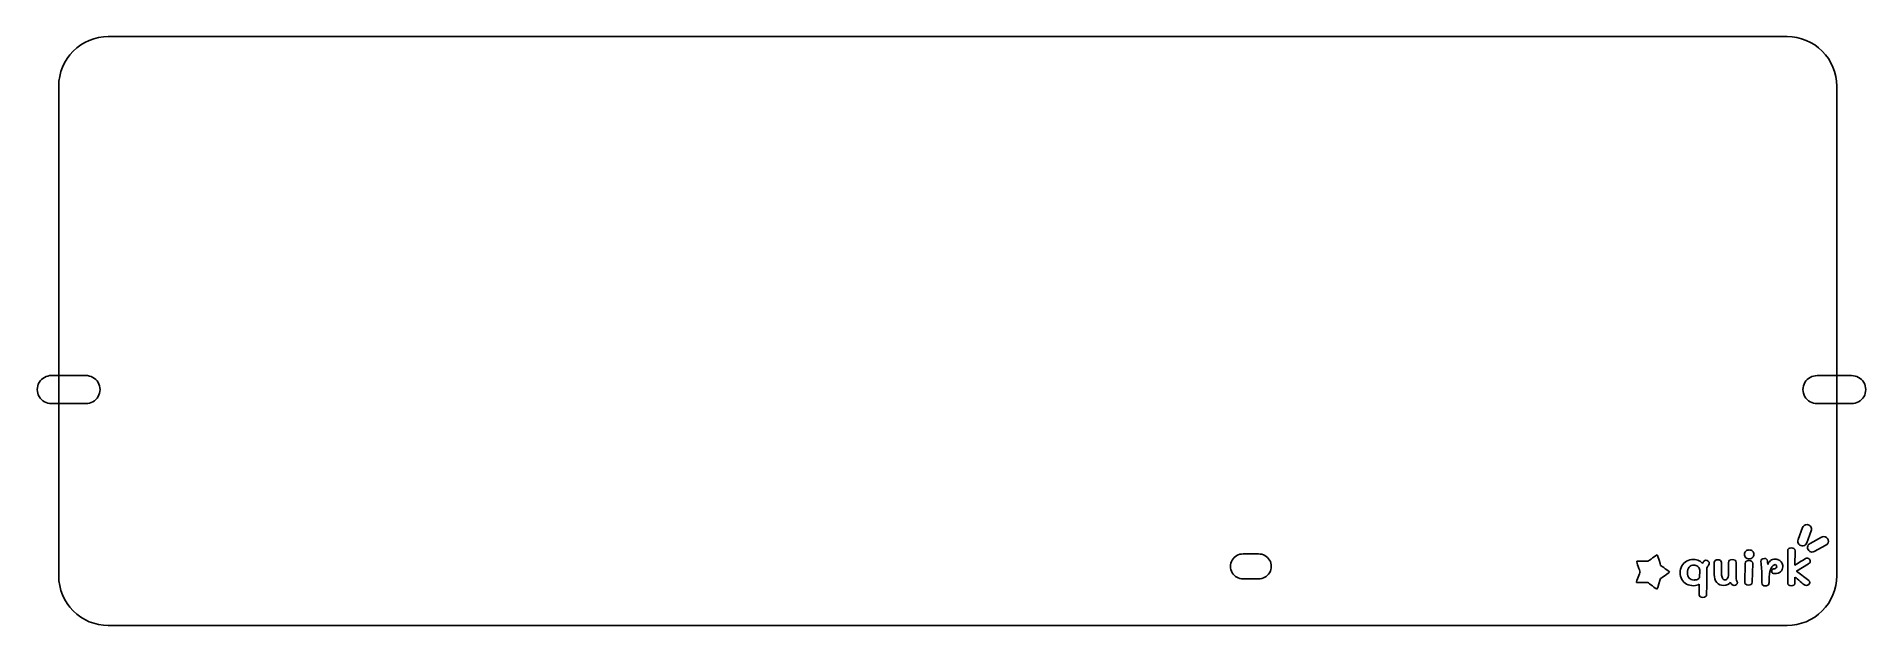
# Model space of a CAD drawing. Extents: x 10 to 841, y -273 to -5.
import ezdxf

# ---------------------------------------------------------------- set-up
doc = ezdxf.new("R2010")
doc.units = 0
doc.layers.get('0').update_dxf_attribs({"linetype": 'CONTINUOUS'})

msp = doc.modelspace()

# ---------------------------------------------------------------- linework, layer by layer
at = {"color": 1}
for points in [[(804.962418, -5.396099), (42.208799, -5.396099)], [(19.708798, -27.896099), (19.708798, -250.649705)], [(827.462419, -250.649705), (827.462419, -27.896099)], [(31.999198, -159.53497), (16.411198, -159.53497)], [(834.172819, -159.54937), (818.584818, -159.54937)], [(16.411198, -172.290836), (31.999198, -172.290836)], [(564.828012, -240.638825), (557.736012, -240.638825)], [(557.736012, -251.977385), (564.828012, -251.977385)], [(42.208799, -273.149706), (804.962418, -273.149706)]]:
    msp.add_lwpolyline(points, dxfattribs=at)
at = {"color": 7}
for points in [[(811.927173, -228.689228), (809.950629, -234.125991)], [(805.170936, -253.938142), (805.170936, -239.2295)], [(808.527973, -239.2295), (808.481347, -245.684703), (809.8568, -244.80864)], [(817.275333, -239.490776), (822.557037, -236.667217)], [(765.115619, -251.540495), (765.20887, -248.059296)], [(768.495969, -246.95269), (768.472656, -248.635653)], [(771.795452, -249.926694), (771.795452, -244.48588)], [(775.152489, -244.48588), (775.152489, -249.880585)], [(778.346336, -248.797033), (778.346336, -244.531989)], [(781.726686, -244.531989), (781.796624, -251.309952)], [(785.649418, -253.454001), (785.83592, -244.946966)], [(789.262895, -244.993075), (789.076393, -253.477056)], [(793.106953, -244.97002), (793.013702, -244.024794)], [(814.589289, -245.1314), (809.18073, -248.428165), (814.799104, -252.670155)], [(768.402718, -254.007304), (768.379405, -256.543277)], [(793.410018, -253.845924), (793.410018, -252.785427), (793.410018, -250.111128)], [(808.481347, -251.148572), (808.481347, -253.915087)]]:
    msp.add_lwpolyline(points, dxfattribs=at)
for points in [[(813.959013, -227.294048)], [(821.527293, -232.747436)], [(769.568355, -244.923912)], [(787.677628, -242.918188)], [(799.471335, -242.987351)], [(787.351249, -254.814205)], [(806.849454, -255.136965)]]:
    msp.add_lwpolyline(points, close=True, dxfattribs=at)
at = {"color": 5}
msp.add_lwpolyline([(751.554379, -248.886395)], close=True, dxfattribs=at)
at = {"color": 1}
for points in [[(42.212615, -5.3999), (36.245239, -5.399897), (30.522269, -7.770426), (26.302697, -11.989998)], [(820.872326, -11.990003), (816.652757, -7.770431), (810.929792, -5.3999), (804.962418, -5.3999)], [(26.302697, -11.989998), (22.083125, -16.20957), (19.712596, -21.932539), (19.7126, -27.899915)], [(827.462419, -27.899915), (827.462422, -21.932542), (825.091895, -16.209575), (820.872326, -11.990003)], [(10.811657, -162.697463), (9.651992, -164.68425), (9.651992, -167.141556), (10.811657, -169.128343)], [(16.411198, -159.53497), (14.110964, -159.502254), (11.971322, -160.710676), (10.811657, -162.697463)], [(37.598739, -162.697463), (36.439075, -160.710676), (34.299432, -159.502254), (31.999198, -159.53497)], [(37.598739, -169.128343), (38.758404, -167.141556), (38.758404, -164.68425), (37.598739, -162.697463)], [(812.985277, -162.711863), (811.825613, -164.69865), (811.825613, -167.155956), (812.985277, -169.142743)], [(818.584818, -159.54937), (816.284585, -159.516654), (814.144942, -160.725076), (812.985277, -162.711863)], [(839.77236, -162.711863), (838.612695, -160.725076), (836.473052, -159.516654), (834.172819, -159.54937)], [(839.77236, -169.142743), (840.932024, -167.155956), (840.932024, -164.69865), (839.77236, -162.711863)], [(10.811657, -169.128343), (11.971322, -171.11513), (14.110964, -172.323551), (16.411198, -172.290836)], [(31.999198, -172.290836), (34.299432, -172.323551), (36.439075, -171.11513), (37.598739, -169.128343)], [(812.985277, -169.142743), (814.144942, -171.12953), (816.284585, -172.337951), (818.584818, -172.305236)], [(818.584818, -172.305236), (818.584818, -172.305236), (834.172819, -172.305236), (834.172819, -172.305236)], [(834.172819, -172.305236), (836.473052, -172.337951), (838.612695, -171.12953), (839.77236, -169.142743)], [(557.736012, -240.638825), (555.691463, -240.609906), (553.789725, -241.684095), (552.759012, -243.450064)], [(569.805012, -243.450064), (568.774298, -241.684095), (566.87256, -240.609906), (564.828012, -240.638825)], [(552.759012, -243.450064), (551.728298, -245.216032), (551.728298, -247.400178), (552.759012, -249.166146)], [(552.759012, -249.166146), (553.789725, -250.932114), (555.691463, -252.006304), (557.736012, -251.977385)], [(564.828012, -251.977385), (566.87256, -252.006304), (568.774298, -250.932114), (569.805012, -249.166146)], [(569.805012, -249.166146), (570.835725, -247.400178), (570.835725, -245.216032), (569.805012, -243.450064)], [(19.7126, -250.649705), (19.7126, -256.617079), (22.083131, -262.340044), (26.302702, -266.559613)], [(820.872321, -266.559608), (825.09189, -262.340039), (827.462419, -256.617076), (827.462419, -250.649705)], [(26.302702, -266.559613), (30.522274, -270.779182), (36.245241, -273.149709), (42.212615, -273.149706)], [(804.962418, -273.149706), (810.929789, -273.149706), (816.652752, -270.779177), (820.872321, -266.559608)]]:
    msp.add_open_spline(points, degree=3, dxfattribs=at)
at = {"color": 7}
for points in [[(813.959013, -227.294048), (813.049125, -227.263434), (812.225395, -227.829055), (811.927173, -228.689228)], [(813.848277, -235.548848), (813.848277, -235.548848), (815.830293, -230.112085), (815.830293, -230.112085)], [(815.620934, -228.220789), (815.249416, -227.661304), (814.630254, -227.31604), (813.959013, -227.294048)], [(815.830293, -230.112085), (816.07045, -229.48489), (815.992452, -228.780273), (815.620934, -228.220789)], [(821.527293, -232.747414), (821.199228, -232.758985), (820.87858, -232.848167), (820.591653, -233.007644)], [(823.611685, -234.295006), (823.364712, -233.354893), (822.498656, -232.711883), (821.527293, -232.747436)], [(785.556167, -240.843301), (785.556167, -240.24389), (785.75044, -239.759749), (786.138986, -239.390881)], [(786.138986, -242.34183), (785.75044, -241.942223), (785.556167, -241.442713), (785.556167, -240.843301)], [(786.138986, -239.390881), (786.543074, -239.006642), (787.063725, -238.814523), (787.70094, -238.814523)], [(787.70094, -238.814523), (788.322614, -238.814523), (788.827724, -239.006642), (789.216269, -239.390881)], [(789.799088, -240.820247), (789.799088, -241.419659), (789.597044, -241.919168), (789.192957, -242.318776)], [(789.216269, -239.390881), (789.604815, -239.759749), (789.799088, -240.236205), (789.799088, -240.820247)], [(805.170936, -239.2295), (805.170936, -238.814523), (805.326354, -238.484078), (805.637191, -238.238166)], [(805.637191, -238.238166), (805.948028, -237.992253), (806.344345, -237.869297), (806.826142, -237.869297)], [(806.826142, -237.869297), (807.32348, -237.869297), (807.727568, -237.992253), (808.038405, -238.238166)], [(808.038405, -238.238166), (808.364783, -238.484078), (808.527973, -238.814523), (808.527973, -239.2295)], [(809.950629, -234.125991), (809.65787, -234.831089), (809.775625, -235.639967), (810.257265, -236.23233)], [(810.257265, -236.23233), (810.738904, -236.824692), (811.506746, -237.104997), (812.256741, -236.962249)], [(812.256741, -236.962249), (813.006737, -236.819502), (813.61792, -236.276726), (813.848277, -235.548848)], [(814.166253, -237.603313), (814.13463, -238.359251), (814.516652, -239.072565), (815.163402, -239.465194)], [(815.315421, -235.831218), (814.638139, -236.168459), (814.197876, -236.847374), (814.166253, -237.603313)], [(815.163402, -239.465194), (815.810151, -239.857823), (816.619262, -239.867624), (817.275333, -239.490776)], [(820.591653, -233.007644), (820.591653, -233.007644), (815.315421, -235.831218), (815.315421, -235.831218)], [(822.557037, -236.667217), (823.420455, -236.220765), (823.858657, -235.23512), (823.611685, -234.295006)], [(756.303398, -249.165902), (756.303398, -247.997818), (756.567609, -246.960375), (757.096032, -246.053572)], [(757.072719, -252.255178), (756.559838, -251.348376), (756.303398, -250.318617), (756.303398, -249.165902)], [(757.096032, -246.053572), (757.624454, -245.1314), (758.34715, -244.416717), (759.264118, -243.909523)], [(759.264118, -243.909523), (760.181086, -243.402328), (761.214618, -243.148731), (762.364714, -243.148731)], [(760.453068, -246.652984), (759.940188, -247.267765), (759.683747, -248.105405), (759.683747, -249.165902)], [(759.683747, -249.165902), (759.683747, -250.21103), (759.940188, -251.0333), (760.453068, -251.632712)], [(762.457965, -245.730812), (761.634248, -245.730812), (760.965949, -246.038203), (760.453068, -246.652984)], [(762.364714, -243.148731), (763.359392, -243.148731), (764.198651, -243.333165), (764.882492, -243.702034)], [(764.369611, -246.422441), (763.825647, -245.961355), (763.188432, -245.730812), (762.457965, -245.730812)], [(765.20887, -248.059296), (765.20887, -247.429145), (764.929117, -246.883527), (764.369611, -246.422441)], [(764.882492, -243.702034), (765.581874, -244.055533), (766.086984, -244.493565), (766.397821, -245.016129)], [(766.397821, -245.016129), (766.444446, -244.923912), (766.56101, -244.724108), (766.747512, -244.416717)], [(766.747512, -244.416717), (766.934014, -244.124696), (767.112745, -243.909523), (767.283706, -243.771197)], [(767.283706, -243.771197), (767.454666, -243.617502), (767.672251, -243.540654), (767.936463, -243.540654)], [(767.936463, -243.540654), (768.34055, -243.540654), (768.713554, -243.67898), (769.055475, -243.955631)], [(768.472656, -248.635653), (768.426031, -250.249454), (768.402718, -252.040004), (768.402718, -254.007304)], [(768.962224, -246.191898), (768.806806, -246.422441), (768.651387, -246.676038), (768.495969, -246.95269)], [(769.26529, -245.730812), (769.218664, -245.79229), (769.117642, -245.945985), (768.962224, -246.191898)], [(769.055475, -243.955631), (769.397395, -244.216913), (769.568355, -244.539673), (769.568355, -244.923912)], [(769.568355, -244.923912), (769.568355, -245.139085), (769.467334, -245.408052), (769.26529, -245.730812)], [(771.795452, -244.48588), (771.795452, -244.132381), (771.95087, -243.848044), (772.261707, -243.632871)], [(772.261707, -243.632871), (772.588086, -243.402328), (772.984403, -243.287057), (773.450658, -243.287057)], [(773.450658, -243.287057), (773.916913, -243.287057), (774.31323, -243.402328), (774.639608, -243.632871)], [(774.639608, -243.632871), (774.981529, -243.848044), (775.152489, -244.132381), (775.152489, -244.48588)], [(777.903394, -251.632712), (778.198689, -251.094778), (778.346336, -250.149552), (778.346336, -248.797033)], [(778.346336, -244.531989), (778.346336, -244.117011), (778.493984, -243.786566), (778.789279, -243.540654)], [(778.789279, -243.540654), (779.100115, -243.294741), (779.504203, -243.171785), (780.001542, -243.171785)], [(780.001542, -243.171785), (780.514422, -243.171785), (780.926281, -243.294741), (781.237118, -243.540654)], [(781.237118, -243.540654), (781.563496, -243.786566), (781.726686, -244.117011), (781.726686, -244.531989)], [(785.83592, -244.946966), (785.851462, -244.531989), (786.014651, -244.209228), (786.325488, -243.978686)], [(787.677628, -242.918188), (787.055954, -242.918188), (786.543074, -242.726069), (786.138986, -242.34183)], [(786.325488, -243.978686), (786.636325, -243.732773), (787.040412, -243.609817), (787.537751, -243.609817)], [(787.537751, -243.609817), (788.050632, -243.609817), (788.470261, -243.732773), (788.79664, -243.978686)], [(789.192957, -242.318776), (788.804411, -242.718384), (788.299301, -242.918188), (787.677628, -242.918188)], [(788.79664, -243.978686), (789.123018, -244.224598), (789.278437, -244.562728), (789.262895, -244.993075)], [(793.013702, -244.024794), (792.982618, -243.640556), (793.106953, -243.32548), (793.386706, -243.079568)], [(793.34008, -247.621264), (793.293455, -246.929635), (793.215745, -246.045887), (793.106953, -244.97002)], [(793.410018, -250.111128), (793.410018, -249.127478), (793.386706, -248.297524), (793.34008, -247.621264)], [(793.386706, -243.079568), (793.682, -242.833655), (794.086088, -242.710699), (794.598969, -242.710699)], [(794.598969, -242.710699), (795.469312, -242.710699), (795.935567, -243.094937), (795.997734, -243.863414)], [(795.997734, -243.863414), (796.028818, -244.232283), (796.059901, -244.754847), (796.090985, -245.431106)], [(796.090985, -245.431106), (796.401822, -244.708738), (796.836993, -244.124696), (797.396499, -243.67898)], [(797.373187, -247.851807), (797.140059, -248.466589), (796.992412, -248.989153), (796.930244, -249.419499)], [(798.259071, -246.214952), (797.901609, -246.676038), (797.606314, -247.221657), (797.373187, -247.851807)], [(797.396499, -243.67898), (797.971547, -243.217894), (798.663159, -242.987351), (799.471335, -242.987351)], [(797.90938, -248.520382), (797.90938, -248.151513), (797.987089, -247.897916), (798.142508, -247.75959)], [(798.235759, -249.350337), (798.018173, -249.181272), (797.90938, -248.90462), (797.90938, -248.520382)], [(798.142508, -247.75959), (798.297926, -247.605895), (798.515512, -247.513678), (798.795265, -247.482939)], [(799.378084, -249.58088), (798.834119, -249.58088), (798.453344, -249.504032), (798.235759, -249.350337)], [(799.424709, -245.500269), (799.005079, -245.500269), (798.616534, -245.738497), (798.259071, -246.214952)], [(798.795265, -247.482939), (799.712233, -247.390721), (800.170717, -247.014168), (800.170717, -246.353278)], [(801.919174, -248.773979), (801.266417, -249.311913), (800.419387, -249.58088), (799.378084, -249.58088)], [(799.960902, -245.730812), (799.836568, -245.577117), (799.657837, -245.500269), (799.424709, -245.500269)], [(799.471335, -242.987351), (800.093008, -242.987351), (800.668056, -243.133361), (801.196478, -243.425382)], [(800.170717, -246.353278), (800.170717, -246.076626), (800.100779, -245.869138), (799.960902, -245.730812)], [(801.196478, -243.425382), (801.724901, -243.702034), (802.14453, -244.101642), (802.455367, -244.624206)], [(802.921622, -246.445495), (802.921622, -247.444515), (802.587473, -248.220676), (801.919174, -248.773979)], [(802.455367, -244.624206), (802.766204, -245.14677), (802.921622, -245.753866), (802.921622, -246.445495)], [(809.8568, -244.80864), (811.3799, -243.855729), (812.491141, -243.171785), (813.190524, -242.756808)], [(813.190524, -242.756808), (813.532444, -242.557004), (813.882135, -242.480156), (814.239598, -242.526265)], [(814.239598, -242.526265), (814.550434, -242.572373), (814.822416, -242.756808), (815.055544, -243.079568)], [(815.218733, -244.64726), (815.094399, -244.785586), (814.884584, -244.946966), (814.589289, -245.1314)], [(815.055544, -243.079568), (815.288672, -243.386959), (815.405235, -243.717403), (815.405235, -244.070903)], [(815.405235, -244.070903), (815.405235, -244.316815), (815.343068, -244.508934), (815.218733, -244.64726)], [(759.264118, -254.353119), (758.331608, -253.845924), (757.601141, -253.146611), (757.072719, -252.255178)], [(762.457965, -255.090856), (761.261244, -255.090856), (760.196628, -254.844944), (759.264118, -254.353119)], [(760.453068, -251.632712), (760.981491, -252.216754), (761.711957, -252.508775), (762.644467, -252.508775)], [(763.903356, -254.906422), (763.51481, -255.029378), (763.033013, -255.090856), (762.457965, -255.090856)], [(762.644467, -252.508775), (763.219515, -252.508775), (763.724625, -252.408873), (764.159796, -252.209069)], [(765.022368, -254.376173), (764.680448, -254.606716), (764.307444, -254.783466), (763.903356, -254.906422)], [(764.159796, -252.209069), (764.61051, -251.993896), (764.929117, -251.771038), (765.115619, -251.540495)], [(764.999056, -259.24063), (764.999056, -257.211852), (765.006826, -255.590366), (765.022368, -254.376173)], [(768.379405, -256.543277), (768.348321, -257.680622), (768.332779, -258.556686), (768.332779, -259.171467)], [(772.914464, -253.569273), (772.168456, -252.616362), (771.795452, -251.402169), (771.795452, -249.926694)], [(776.108312, -254.998639), (774.74063, -254.998639), (773.676014, -254.522184), (772.914464, -253.569273)], [(775.152489, -249.880585), (775.152489, -250.541475), (775.269053, -251.133202), (775.50218, -251.655766)], [(775.50218, -251.655766), (775.735308, -252.17833), (776.09277, -252.439612), (776.574567, -252.439612)], [(779.162283, -253.454001), (778.618318, -254.48376), (777.600328, -254.998639), (776.108312, -254.998639)], [(776.574567, -252.439612), (777.180698, -252.439612), (777.623641, -252.170645), (777.903394, -251.632712)], [(779.838352, -254.514499), (779.496432, -254.191739), (779.271075, -253.83824), (779.162283, -253.454001)], [(780.817488, -254.975585), (780.522193, -254.975585), (780.195815, -254.82189), (779.838352, -254.514499)], [(781.959813, -254.606716), (781.68006, -254.852629), (781.299285, -254.975585), (780.817488, -254.975585)], [(781.796624, -251.309952), (781.796624, -251.847885), (781.843249, -252.270547), (781.9365, -252.577938)], [(781.9365, -252.577938), (782.029751, -252.885329), (782.130773, -253.131241), (782.239566, -253.315676)], [(782.402756, -253.638436), (782.402756, -254.022674), (782.255108, -254.345434), (781.959813, -254.606716)], [(782.239566, -253.315676), (782.348359, -253.50011), (782.402756, -253.607697), (782.402756, -253.638436)], [(786.115673, -254.445336), (785.789294, -254.199424), (785.633876, -253.868979), (785.649418, -253.454001)], [(787.351249, -254.814205), (786.85391, -254.814205), (786.442052, -254.691249), (786.115673, -254.445336)], [(788.563512, -254.46839), (788.252676, -254.698933), (787.848588, -254.814205), (787.351249, -254.814205)], [(789.076393, -253.477056), (789.060851, -253.892033), (788.889891, -254.222478), (788.563512, -254.46839)], [(793.852961, -254.837259), (793.573208, -254.622086), (793.42556, -254.291641), (793.410018, -253.845924)], [(795.135162, -255.160019), (794.575656, -255.160019), (794.148256, -255.052433), (793.852961, -254.837259)], [(796.394051, -254.721988), (796.160923, -255.014009), (795.741294, -255.160019), (795.135162, -255.160019)], [(796.767055, -253.01597), (796.767055, -253.845924), (796.64272, -254.414597), (796.394051, -254.721988)], [(796.930244, -249.419499), (796.821451, -250.095759), (796.767055, -251.294582), (796.767055, -253.01597)], [(805.660504, -254.79115), (805.334125, -254.560608), (805.170936, -254.276271), (805.170936, -253.938142)], [(806.849454, -255.136965), (806.383199, -255.136965), (805.986882, -255.021693), (805.660504, -254.79115)], [(808.015092, -254.79115), (807.704255, -255.021693), (807.315709, -255.136965), (806.849454, -255.136965)], [(808.481347, -253.915087), (808.481347, -254.268586), (808.325929, -254.560608), (808.015092, -254.79115)], [(810.206491, -252.624047), (809.149646, -251.717244), (808.574598, -251.225419), (808.481347, -251.148572)], [(812.514454, -254.537553), (811.970489, -254.137945), (811.201169, -253.50011), (810.206491, -252.624047)], [(813.680091, -254.952531), (813.291546, -254.952531), (812.903, -254.814205), (812.514454, -254.537553)], [(814.729165, -254.560608), (814.43387, -254.82189), (814.084179, -254.952531), (813.680091, -254.952531)], [(815.19542, -253.569273), (815.19542, -253.968881), (815.040002, -254.299325), (814.729165, -254.560608)], [(814.799104, -252.670155), (815.063315, -252.869959), (815.19542, -253.169665), (815.19542, -253.569273)], [(765.441998, -260.070584), (765.146703, -259.855411), (764.999056, -259.578759), (764.999056, -259.24063)], [(766.630948, -260.416399), (766.13361, -260.416399), (765.737293, -260.301127), (765.441998, -260.070584)], [(767.866524, -260.04753), (767.57123, -260.293443), (767.159371, -260.416399), (766.630948, -260.416399)], [(768.332779, -259.171467), (768.332779, -259.524966), (768.177361, -259.816987), (767.866524, -260.04753)]]:
    msp.add_open_spline(points, degree=3, dxfattribs=at)
at = {"color": 5}
for points in [[(741.716155, -243.997652), (742.057291, -243.891027), (745.545907, -240.970052), (745.885459, -241.081443)], [(736.535683, -253.580406), (736.327315, -253.293558), (738.127027, -249.145134), (738.129547, -248.792377)], [(738.129547, -248.792377), (738.131779, -248.439627), (736.391035, -244.266407), (736.603435, -243.982503)], [(736.603435, -243.982503), (736.815763, -243.698579), (741.375019, -244.104277), (741.716155, -243.997652)], [(745.885459, -241.081443), (746.225083, -241.19282), (747.243163, -245.591984), (747.451531, -245.878839)], [(751.554379, -248.886424), (751.552147, -249.239166), (747.621883, -251.55231), (747.409483, -251.836213)], [(747.451531, -245.878839), (747.659899, -246.165687), (751.556899, -248.533652), (751.554379, -248.886395)], [(741.648187, -253.636883), (741.308563, -253.525492), (736.744051, -253.867276), (736.535683, -253.580406)], [(745.775875, -256.611203), (745.434739, -256.717821), (741.987739, -253.748267), (741.648187, -253.636883)], [(747.409483, -251.836213), (747.197155, -252.120138), (746.117011, -256.504585), (745.775875, -256.611203)]]:
    msp.add_open_spline(points, degree=3, dxfattribs=at)

doc.saveas('drawing.dxf')
